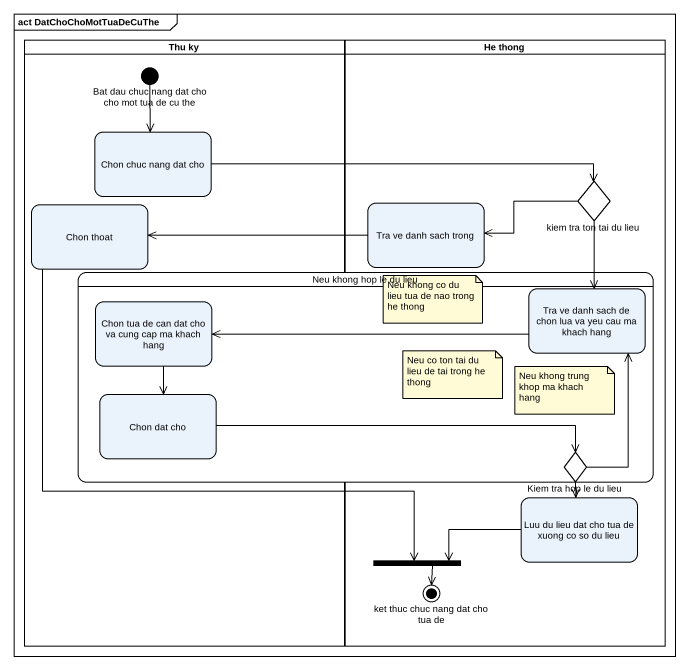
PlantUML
@startuml
mainframe act DatChoChoMotTuaDeCuThe
hide empty description
state "Thu ky" as Thu_ky <<partition>> {
  state "Bat dau chuc nang dat cho cho mot tua de cu the" as Bat_dau_chuc_nang_dat_cho <<start>>
  state "Chon chuc nang dat cho" as Chon_chuc_nang_dat_cho
  state "Chon thoat" as Chon_thoat
}
state "He thong" as He_thong <<partition>> {
  state "kiem tra ton tai du lieu" as kiem_tra_ton_tai_du_lieu <<choice>>
  state "Tra ve danh sach trong" as Tra_ve_danh_sach_trong
  state "Luu du lieu dat cho tua de xuong co so du lieu" as Luu_du_lieu_dat_cho_tua_de
  state fork1 <<join>>
  state "ket thuc chuc nang dat cho tua de" as ket_thuc_chuc_nang_dat_cho <<end>>
}
state "Neu khong hop le du lieu" as Neu_khong_hop_le_du_lieu {
  state "Chon tua de can dat cho va cung cap ma khach hang" as Chon_tua_de_can_dat_cho_va
  state "Tra ve danh sach de chon lua va yeu cau ma khach hang" as Tra_ve_danh_sach_de_chon
  state "Chon dat cho" as Chon_dat_cho
  state "Kiem tra hop le du lieu" as Kiem_tra_hop_le_du_lieu <<choice>>
}
Bat_dau_chuc_nang_dat_cho --> Chon_chuc_nang_dat_cho
Chon_chuc_nang_dat_cho -right-> kiem_tra_ton_tai_du_lieu
kiem_tra_ton_tai_du_lieu -left-> Tra_ve_danh_sach_trong
kiem_tra_ton_tai_du_lieu --> Tra_ve_danh_sach_de_chon
Chon_thoat --> fork1
Tra_ve_danh_sach_trong -left-> Chon_thoat
Chon_tua_de_can_dat_cho_va --> Chon_dat_cho
Tra_ve_danh_sach_de_chon -left-> Chon_tua_de_can_dat_cho_va
Chon_dat_cho -right-> Kiem_tra_hop_le_du_lieu
Kiem_tra_hop_le_du_lieu -up-> Tra_ve_danh_sach_de_chon
Kiem_tra_hop_le_du_lieu --> Luu_du_lieu_dat_cho_tua_de
Luu_du_lieu_dat_cho_tua_de -left-> fork1
fork1 --> ket_thuc_chuc_nang_dat_cho
note as N1
  Neu khong co du lieu tua de nao trong he thong
end note
note as N2
  Neu co ton tai du lieu de tai trong he thong
end note
note as N3
  Neu khong trung khop ma khach hang
end note
@enduml
